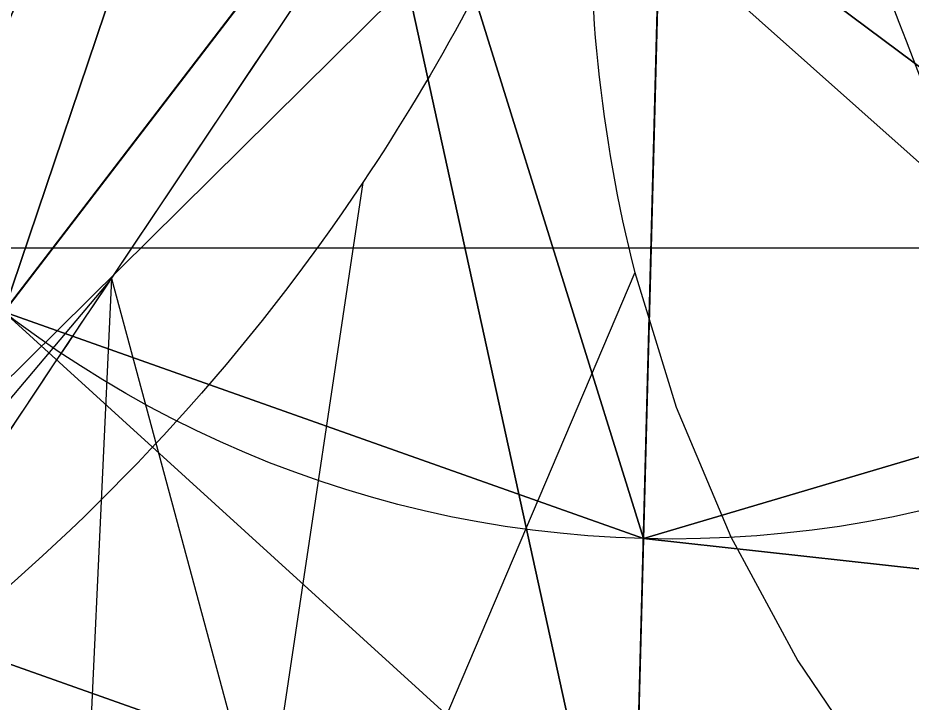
# Model space of a CAD drawing. Header units: inches. Extents: x 23 to 629, y -355 to 51.
# Drawn here: x 61.712 to 62.252, y 17.603 to 18.017 of the extents above; entities that cross this region are included whole.
import ezdxf

# ---------------------------------------------------------------- set-up
doc = ezdxf.new("R2010")
doc.units = ezdxf.units.IN
doc.header["$MEASUREMENT"] = 0
for name, color, linetype, true_color in [('tree', 1, 'Continuous', 0xff0000), ('tree-summer', 252, 'Continuous', 0x777799), ('TREES', 252, 'Continuous', 0x777799)]:
    doc.layers.add(name, color=color, linetype=linetype, true_color=true_color)

# ---------------------------------------------------------------- blocks, each defined once
blk = doc.blocks.new('Component#46')
at = {"layer": 'tree'}
for p, q in [((4.1829, 3.0176, 11.1182), (10.41, 9.1737, 10.0451)), ((8.1036, 6.2394, 11.3182), (7.4801, 2.0811, 11.3182)), ((9.2577, 5.858, 15.1528), (8.0701, 3.0677, 15.3095)), ((7.0373, 5.8327, 7.6712), (5.6401, 4.1749, 8.1284)), ((7.0373, 5.8327, 7.6712), (6.9426, 3.7897, 7.6712)), ((7.0373, 5.8327, 7.6712), (7.6251, 3.6533, 8.1856))]:
    blk.add_line(p, q, dxfattribs=at)
for points in [[(7.0373, 5.8327, 7.6712), (7.3098, 6.2396, 7.4065), (7.593, 6.6627, 7.1816), (7.8853, 7.0994, 6.9978), (8.1848, 7.5468, 6.8564), (8.4896, 8.0021, 6.7583), (8.7978, 8.4625, 6.704), (9.1075, 8.925, 6.6939), (9.4165, 9.3867, 6.7282)], [(9.2577, 5.858, 15.1528), (9.4336, 5.2873, 15.2026), (9.6648, 4.7368, 15.2528), (9.9493, 4.2118, 15.3031), (10.2841, 3.7173, 15.3528)], [(6.0894, 4.4166, 9.0906), (6.302, 4.7342, 8.686), (6.5319, 5.0776, 8.313), (6.7775, 5.4445, 7.974), (7.0373, 5.8327, 7.6712)]]:
    blk.add_polyline3d(points, dxfattribs=at)
at = {"layer": 'tree', "extrusion": (0.830984, -0.556296, 1.19227e-14)}
blk.add_arc((12.379, 21.888, 2.6032), 6.3659, 201.07496, 275.94701, dxfattribs=at)
at = {"layer": 'tree', "extrusion": (0, 0, -1)}
for start, end in [(191.46678, 213.82226), (213.82226, 230.58887)]:
    blk.add_arc((-0.7965, 11.1352, -11.3182), 8.7956, start, end, dxfattribs=at)
at = {"layer": 'tree'}
blk.add_arc((15.1381, 7.3612, 15.1528), 6.0695, 160.50538, 194.33939, dxfattribs=at)
at = {"layer": 'tree', "extrusion": (-0.932331, -0.361461, -0.010201)}
blk.add_arc((-2.1982, 19.7183, -12.2531), 12.3287, 255.19735, 280.14285, dxfattribs=at)
at = {"layer": 'tree-summer', "color": 76, "true_color": 0x427f00}
for p, q in [((6.5799, 5.691, 21.4564), (8.2968, 7.9279, 22.9727)), ((5.3697, 4.1143, 6.8937), (8.1489, 7.7351, 6.0865)), ((9.2939, 4.7295, 21.4564), (9.3681, 7.5483, 22.9727)), ((9.2416, 2.7425, 6.8937), (9.3617, 7.3054, 6.0865)), ((9.2552, 3.2588, 20.0424), (9.2939, 4.7295, 21.4564))]:
    blk.add_line(p, q, dxfattribs=at)
for centre, radius in [((9.4165, 9.3867, 12.8499), 8.991), ((9.4165, 9.3867, 8.8868), 8.7285), ((9.4165, 9.3867, 16.6589), 8.2401), ((9.4165, 9.3867, 6.8937), 6.6464), ((9.4165, 9.3867, 20.0424), 6.1299), ((9.4165, 9.3867, 21.4564), 4.6588)]:
    blk.add_circle(centre, radius, dxfattribs=at)
at = {"layer": 'tree-summer', "color": 108, "true_color": 0x00560c}
mesh = blk.add_polyface(dxfattribs=at)
corners = [(6.5799, 5.691, 21.4564), (7.6532, 8.8646, 22.9727), (4.9494, 8.0642, 21.4564), (8.2968, 7.9279, 22.9727)]
mesh.append_faces([[corners[k] for k in face] for face in [(0, 1, 2), (1, 0, 3)]], dxfattribs={"vtx0": -1, "color": 108})
mesh = blk.add_polyface(dxfattribs=at)
corners = [(7.4202, 8.7956, 6.0865), (5.3697, 4.1143, 6.8937), (3.0435, 7.4999, 6.8937), (8.1489, 7.7351, 6.0865)]
mesh.append_faces([[corners[k] for k in face] for face in [(0, 1, 2), (1, 0, 3)]], dxfattribs={"vtx0": -1, "color": 108})
mesh = blk.add_polyface(dxfattribs=at)
corners = [(9.2939, 4.7295, 21.4564), (8.2968, 7.9279, 22.9727), (6.5799, 5.691, 21.4564), (9.3681, 7.5483, 22.9727)]
mesh.append_faces([[corners[k] for k in face] for face in [(0, 1, 2), (1, 0, 3)]], dxfattribs={"vtx0": -1, "color": 108})
mesh = blk.add_polyface(dxfattribs=at)
corners = [(12.0547, 5.5469, 21.4564), (9.3681, 7.5483, 22.9727), (9.2939, 4.7295, 21.4564), (10.4579, 7.871, 22.9727)]
mesh.append_faces([[corners[k] for k in face] for face in [(0, 1, 2), (1, 0, 3)]], dxfattribs={"vtx0": -1, "color": 108})
mesh = blk.add_polyface(dxfattribs=at)
corners = [(8.1489, 7.7351, 6.0865), (9.2416, 2.7425, 6.8937), (5.3697, 4.1143, 6.8937), (9.3617, 7.3054, 6.0865)]
mesh.append_faces([[corners[k] for k in face] for face in [(0, 1, 2), (1, 0, 3)]], dxfattribs={"vtx0": -1, "color": 108})
mesh = blk.add_polyface(dxfattribs=at)
corners = [(9.3617, 7.3054, 6.0865), (13.1803, 3.9086, 6.8937), (9.2416, 2.7425, 6.8937), (10.5955, 7.6707, 6.0865)]
mesh.append_faces([[corners[k] for k in face] for face in [(0, 1, 2), (1, 0, 3)]], dxfattribs={"vtx0": -1, "color": 108})
mesh = blk.add_polyface(dxfattribs=at)
corners = [(9.2552, 3.2588, 20.0424), (6.5799, 5.691, 21.4564), (5.6842, 4.524, 20.0424), (9.2939, 4.7295, 21.4564)]
mesh.append_faces([[corners[k] for k in face] for face in [(0, 1, 2), (1, 0, 3)]], dxfattribs={"vtx0": -1, "color": 108})
mesh = blk.add_polyface(dxfattribs=at)
corners = [(12.8878, 4.3343, 20.0424), (9.2939, 4.7295, 21.4564), (9.2552, 3.2588, 20.0424), (12.0547, 5.5469, 21.4564)]
mesh.append_faces([[corners[k] for k in face] for face in [(0, 1, 2), (1, 0, 3)]], dxfattribs={"vtx0": -1, "color": 108})
mesh = blk.add_polyface(dxfattribs=at)
corners = [(9.2552, 3.2588, 20.0424), (4.3993, 2.8501, 16.6589), (9.1996, 1.1494, 16.6589), (5.6842, 4.524, 20.0424)]
mesh.append_faces([[corners[k] for k in face] for face in [(0, 1, 2), (1, 0, 3)]], dxfattribs={"vtx0": -1, "color": 108})
mesh = blk.add_polyface(dxfattribs=at)
corners = [(12.8878, 4.3343, 20.0424), (9.1996, 1.1494, 16.6589), (14.0828, 2.5951, 16.6589), (9.2552, 3.2588, 20.0424)]
mesh.append_faces([[corners[k] for k in face] for face in [(0, 1, 2), (1, 0, 3)]], dxfattribs={"vtx0": -1, "color": 108})
mesh = blk.add_polyface(dxfattribs=at)
corners = [(5.3697, 4.1143, 6.8937), (9.1868, 0.6612, 8.8868), (4.1019, 2.4626, 8.8868), (9.2416, 2.7425, 6.8937)]
mesh.append_faces([[corners[k] for k in face] for face in [(0, 1, 2), (1, 0, 3)]], dxfattribs={"vtx0": -1, "color": 108})

msp = doc.modelspace()

# ---------------------------------------------------------------- linework, layer by layer
msp.add_line((67.6931, 17.87786), (47.8031, 17.87786))

# ---------------------------------------------------------------- block references
at = {"layer": 'TREES', "linetype": 'Continuous', "lineweight": 0, "xscale": 0.142430043518516, "yscale": 0.142430043518516, "zscale": 0.1424300435185114}
msp.add_blockref('Component#46', (60.76618, 17.02884), dxfattribs=at)

doc.saveas('drawing.dxf')
